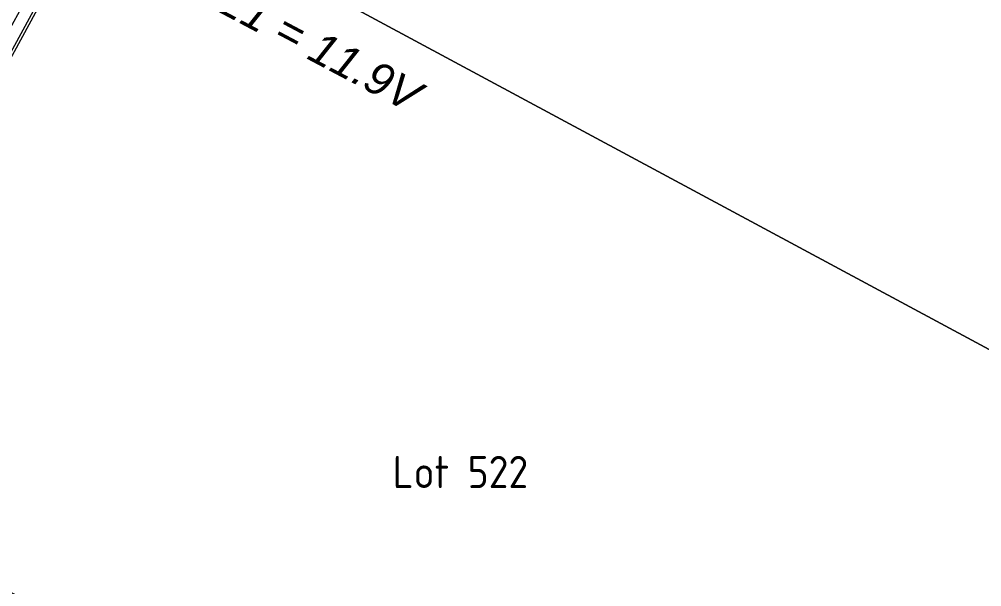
# Model space of a CAD drawing. Header units: metres. Extents: x 279683 to 1215799, y 6210454 to 24863887.
# Drawn here: x 280180.8 to 280234.5, y 6216895.8 to 6216927.5 of the extents above; entities that cross this region are included whole.
import ezdxf
from ezdxf.enums import TextEntityAlignment as Align

# ---------------------------------------------------------------- set-up
doc = ezdxf.new("R2010")
doc.units = ezdxf.units.M
for name, color, linetype, lineweight in [('_User Miscellaneous8', 181, 'Continuous', 13), ('_User Miscellaneous9', 211, 'Continuous', 13), ('_User_LV_Exist', 5, 'Continuous', 25), ('Cadastre Developer_SP_NEW', 92, 'Continuous', 15)]:
    doc.layers.add(name, color=color, linetype=linetype, lineweight=lineweight)
doc.styles.add('LotNum', font='isocp.shx')
doc.styles.get("Standard").update_dxf_attribs({"font": 'arial.ttf'})
doc.linetypes.add('Cable 3', pattern='A,5,-0.01,[">>",Standard,S=1.5,R=0,X=0,Y=-0.735],-2.4', length=7.41)
doc.linetypes.add('Cable New UG', pattern='A,5.5,-0.01,["X",Standard,S=1.8,R=0,X=0,Y=-0.94],-1.7', length=7.21)
doc.dimstyles.get("Standard").update_dxf_attribs({"dimtxt": 2, "dimasz": 3, "dimexe": 1, "dimexo": 3, "dimgap": 0.5, "dimtad": 0, "dimlfac": -1, "dimzin": 12, "dimdsep": 46, "dimtxsty": 'Standard', "dimcen": 1, "dimclrd": 256, "dimclre": 256, "dimclrt": 256, "dimadec": 0, "dimazin": 3, "dimtfac": 1, "dimtmove": 0, "dimatfit": 3, "dimfxl": 1, "dimfxlon": 1, "dimtolj": 1, "dimtzin": 0, "dimlwd": -1, "dimlwe": -1, "dimarcsym": 0})

# ---------------------------------------------------------------- blocks, each defined once
blk = doc.blocks.new('*D437')
at = {"layer": '_User Miscellaneous9', "transparency": 16777216}
for p, q in [((435853.508, 6210459.286), (1215798.065, 24863887.314)), ((1215798.065, 24863887.314), (1215798.215, 24863887.314)), ((280205.46, 6216967.304), (435853.708, 6210459.277)), ((280205.236, 6216961.943), (435853.484, 6210453.917)), ((435853.29, 6210454.075), (435853.502, 6210459.136))]:
    blk.add_line(p, q, dxfattribs=at)
at = {"layer": '_User Miscellaneous9', "linetype": 'Cable New UG', "lineweight": 0, "transparency": 16777216}
for points in [[(435853.477, 6210459.137), (435853.527, 6210459.135), (435853.508, 6210459.286)], [(435853.265, 6210454.076), (435853.315, 6210454.074), (435853.284, 6210453.925)]]:
    blk.add_solid(points, dxfattribs=at)
at = {"layer": '_User Miscellaneous9', "linetype": 'Cable New UG', "lineweight": 0, "transparency": 16777216, "insert": (1215799.051, 24863887.314), "char_height": 0.18, "attachment_point": 5}
blk.add_mtext('\\A1;5.35m', dxfattribs=at)

msp = doc.modelspace()

# ---------------------------------------------------------------- linework, layer by layer
at = {"layer": '_User Miscellaneous8', "linetype": 'Continuous', "ltscale": 0.75}
for points in [[(280146.0132, 6216862.7706), (280173.6796, 6216913.5188), (280196.1481, 6216954.8854), (280200.944, 6216977.4007)], [(280146.1449, 6216862.6988), (280173.8114, 6216913.4471), (280196.2903, 6216954.8329), (280201.0907, 6216977.3695)]]:
    msp.add_lwpolyline(points, dxfattribs=at)
at = {"layer": 'Cadastre Developer_SP_NEW', "flags": 128}
msp.add_lwpolyline([(280185.1194, 6216935.9009, 0.0846437), (280197.8091, 6216966.3067), (280216.9807, 6216965.5452), (280275.4968, 6216933.4496), (280255.9295, 6216897.7749)], format="xyb", close=True, dxfattribs=at)
msp.add_lwpolyline([(280166.9752, 6216902.7985), (280185.1194, 6216935.9009), (280255.9295, 6216897.7749), (280237.4864, 6216864.1499)], close=True, dxfattribs=at)

# ---------------------------------------------------------------- texts
at = {"layer": '_User_LV_Exist', "linetype": 'Cable 3', "insert": (280196.0996, 6216926.7185), "char_height": 1.8, "attachment_point": 5, "rotation": 332.07618}
msp.add_mtext('{\\fArial|b0|i1|c0|p34;VdE1 = 11.9V}', dxfattribs=at)
at = {"layer": 'Cadastre Developer_SP_NEW', "style": 'LotNum'}
msp.add_text('Lot 522', height=1.8, dxfattribs=at).set_placement((280205.4125, 6216902.2268), align=Align.MIDDLE_CENTER)

# ---------------------------------------------------------------- dimensions: what is measured, and where the dimension line sits
at = {"layer": '_User Miscellaneous9', "color": 1, "linetype": 'Cable New UG', "lineweight": 0}
dim = msp.add_linear_dim(base=(435853.2837, 6210453.9249), p1=(280205.3598, 6216967.3078), p2=(280205.1356, 6216961.9473), angle=267.60572, text='5.35m', dimstyle='Standard', override={"dimtxt": 0.18, "dimasz": 0.15, "dimexe": 0.2, "dimexo": 0.1, "dimtoh": 1, "dimadec": 2, "dimfxlon": 0}, dxfattribs=at)
dim.commit()
dim.dimension.update_dxf_attribs({"geometry": '*D437', "text_midpoint": (1215799.0513, 24863887.3136), "dimtype": 161})

doc.saveas('drawing.dxf')
